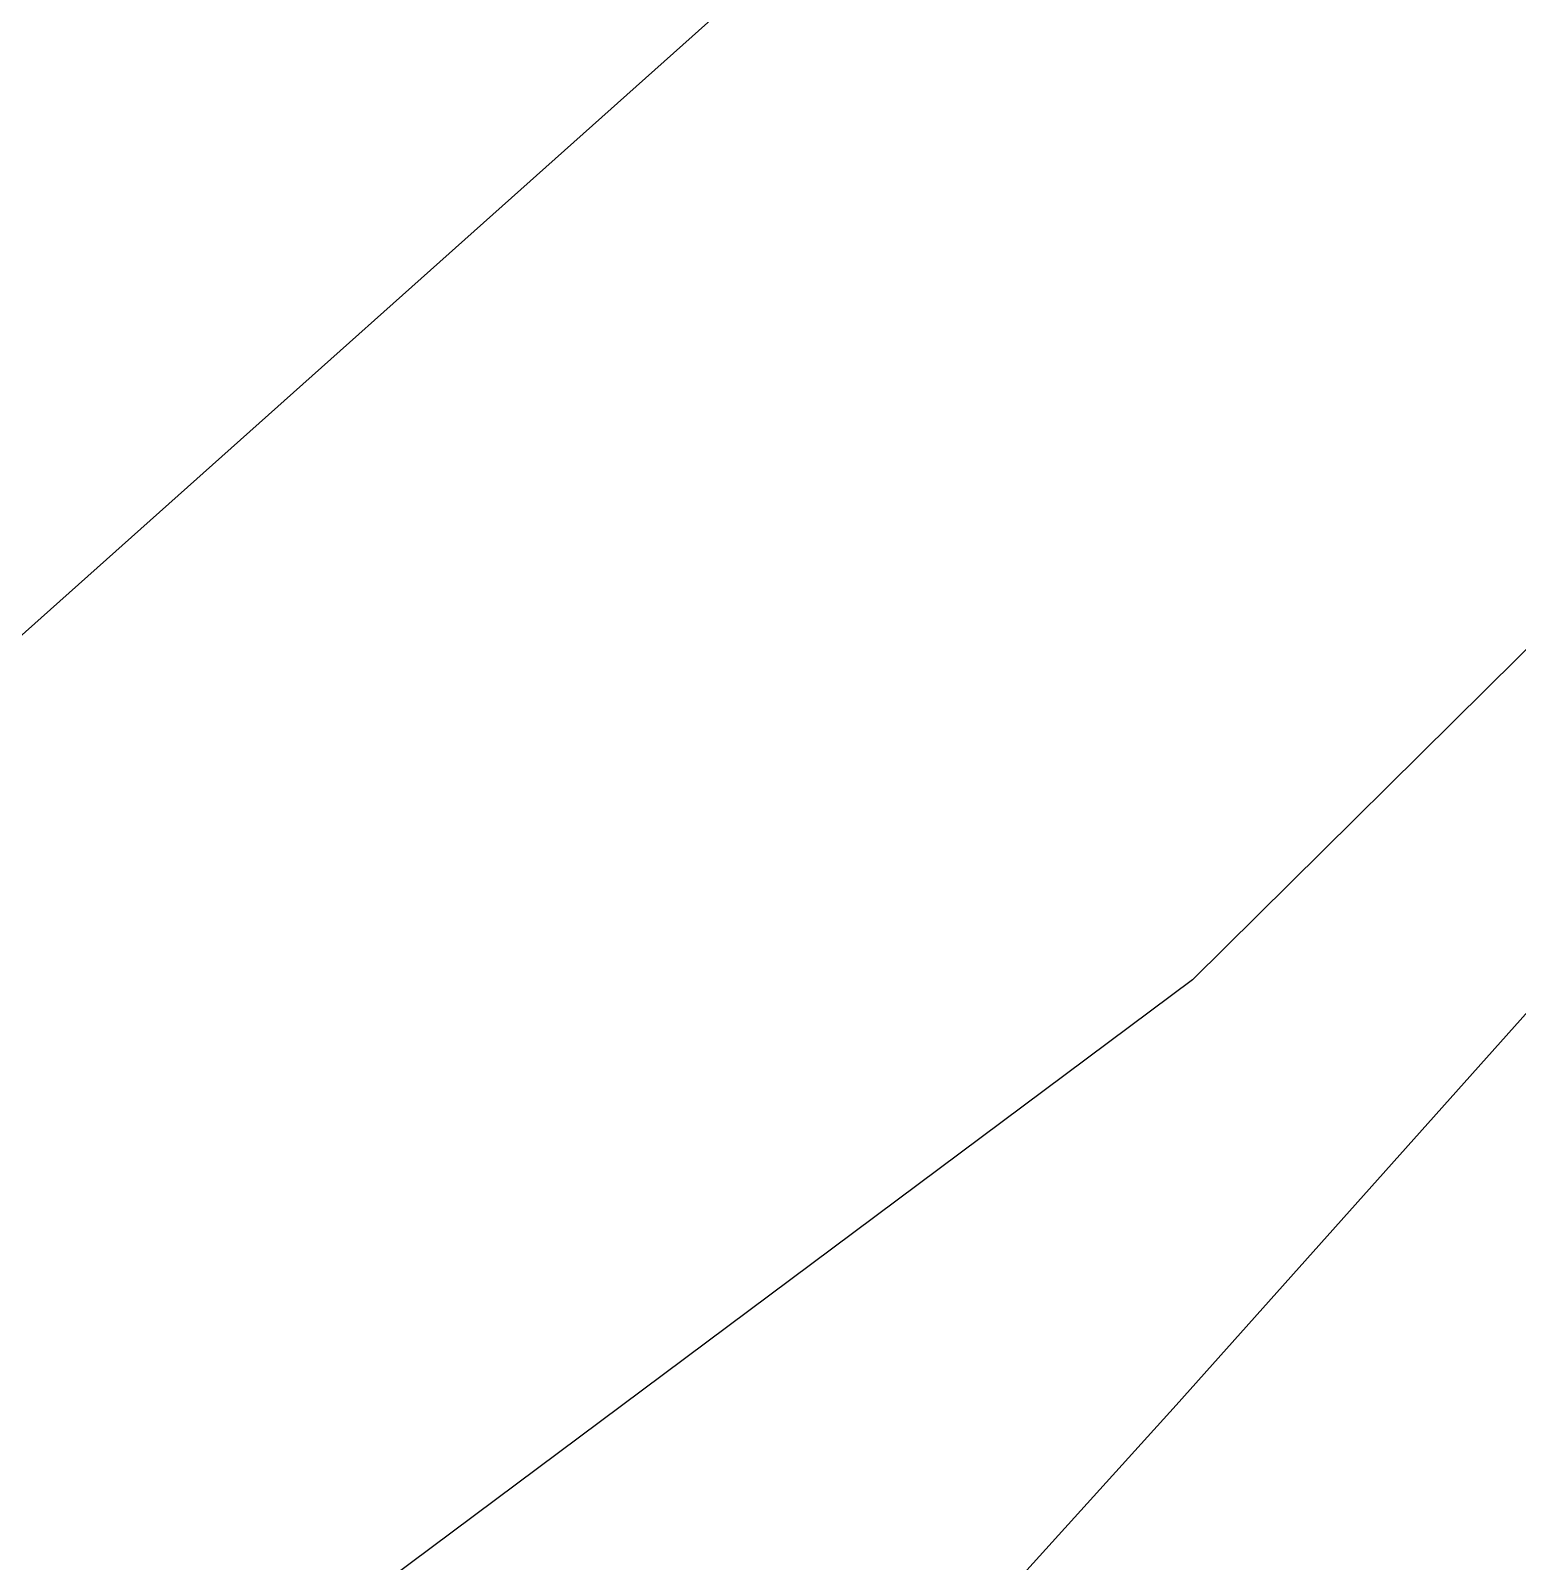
# Model space of a CAD drawing. Header units: inches. Extents: x 653559 to 669309, y 7245317 to 7256454.
# Drawn here: x 663105.12 to 663121.46, y 7253434.21 to 7253451.04 of the extents above; entities that cross this region are included whole.
import ezdxf

# ---------------------------------------------------------------- set-up
doc = ezdxf.new("R2010")
doc.units = ezdxf.units.IN
doc.header["$MEASUREMENT"] = 0
for name, color, linetype in [('Caminos', 1, 'Continuous'), ('Cauce', 5, 'Continuous'), ('Perimetral', 190, 'Continuous')]:
    doc.layers.add(name, color=color, linetype=linetype)

msp = doc.modelspace()

# ---------------------------------------------------------------- linework, layer by layer
at = {"layer": 'Caminos', "transparency": 33554613}
msp.add_lwpolyline([(663290.512, 7252807.471), (663139.295, 7253338.796), (663109.388, 7253406.177), (663106.002, 7253414.59), (663107.801, 7253424.962), (663117.71, 7253435.925), (663123.267, 7253442.143), (663136.76, 7253455.769), (663147.608, 7253472.305)], dxfattribs=at)
at = {"layer": 'Cauce', "color": 160, "transparency": 33554613}
for points in [[(663147.83, 7253516.38, 0), (663148.3, 7253501.52, 0), (663146.65, 7253487.32, 0), (663144.61, 7253480.26, 0), (663139.82, 7253470.18, 0), (663135.93, 7253463.57, 0), (663123.75, 7253446.4, 0), (663117.89, 7253440.6, 0), (663077.09, 7253410.16, 0), (663066.65, 7253407.55, 0), (663055.88, 7253406.25, 0), (663040.36, 7253406.06, 0), (663012.16, 7253416.16, 0), (663005.97, 7253417.45, 0), (662983.53, 7253417.79, 0), (662977.07, 7253417.02, 0), (662970.53, 7253414.96, 0), (662950.84, 7253405.4, 0), (662914.02, 7253385.07, 0), (662865.11, 7253353.61, 0), (662854.04, 7253347.12, 0), (662834.52, 7253330.38, 0), (662808.38, 7253303.72, 0)], [(662800.8, 7253311.75, 0), (662826.97, 7253338.44, 0), (662847.6, 7253356.14, 0), (662859.32, 7253363.01, 0), (662908.35, 7253394.55, 0), (662945.75, 7253415.2, 0), (662966.43, 7253425.24, 0), (662974.73, 7253427.86, 0), (662982.95, 7253428.83, 0), (663007.19, 7253428.47, 0), (663015.16, 7253426.81, 0), (663042.21, 7253417.12, 0), (663055.14, 7253417.28, 0), (663064.64, 7253418.42, 0), (663072.31, 7253420.34, 0), (663104.38, 7253443.82, 0), (663115.3, 7253453.57, 0), (663126.65, 7253469.57, 0), (663134.25, 7253484.18, 0), (663135.78, 7253489.5, 0), (663137.23, 7253501.98, 0)]]:
    msp.add_polyline3d(points, dxfattribs=at)
at = {"layer": 'Perimetral', "color": 200}
msp.add_polyline3d([(663147.83, 7253516.38, 0), (663148.3, 7253501.52, 0), (663146.65, 7253487.32, 0), (663144.61, 7253480.26, 0), (663139.82, 7253470.18, 0), (663135.93, 7253463.57, 0), (663123.75, 7253446.4, 0), (663117.89, 7253440.6, 0), (663077.09, 7253410.16, 0), (663066.65, 7253407.55, 0), (663055.88, 7253406.25, 0), (663040.36, 7253406.06, 0), (663012.16, 7253416.16, 0), (663005.97, 7253417.45, 0), (662983.53, 7253417.79, 0), (662977.07, 7253417.02, 0), (662970.53, 7253414.96, 0), (662950.84, 7253405.4, 0), (662943.021, 7253401.083, 0), (662914.02, 7253385.07, 0), (662865.11, 7253353.61, 0), (662854.04, 7253347.12, 0), (662834.52, 7253330.38, 0), (662808.38, 7253303.72, 0)], dxfattribs=at)

doc.saveas('drawing.dxf')
